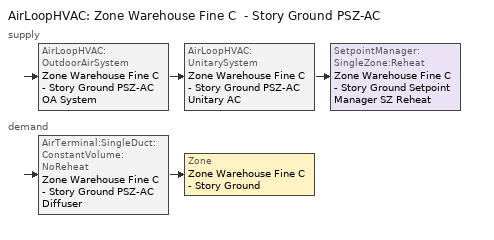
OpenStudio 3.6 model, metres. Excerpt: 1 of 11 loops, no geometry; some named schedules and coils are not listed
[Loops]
AirLoopHVAC 'Zone Warehouse Fine C  - Story Ground PSZ-AC'
 supply: AirLoopHVAC:OutdoorAirSystem 'Zone Warehouse Fine C  - Story Ground PSZ-AC OA System' > AirLoopHVAC:UnitarySystem 'Zone Warehouse Fine C  - Story Ground PSZ-AC Unitary AC' > SetpointManager:SingleZone:Reheat 'Zone Warehouse Fine C  - Story Ground Setpoint Manager SZ Reheat'
 demand: AirTerminal:SingleDuct:ConstantVolume:NoReheat 'Zone Warehouse Fine C  - Story Ground PSZ-AC Diffuser' > Zone 'Zone Warehouse Fine C  - Story Ground'
[Sizing:Zone]
Zone Warehouse Fine C  - Story Ground: Zone Cooling Design Supply Air Temperature Input Method=SupplyAirTemperature; Zone Cooling Design Supply Air Temperature {C}=12.7778; Zone Cooling Design Supply Air Temperature Difference {deltaC}=11.11; Zone Heating Design Supply Air Temperature Input Method=SupplyAirTemperature; Zone Heating Design Supply Air Temperature {C}=50; Zone Heating Design Supply Air Temperature Difference {deltaC}=11.11; Zone Cooling Design Supply Air Humidity Ratio {kg-H2O/kg-air}=0.0085; Zone Heating Design Supply Air Humidity Ratio {kg-H2O/kg-air}=0.008; Cooling Design Air Flow Method=DesignDay; Heating Design Air Flow Method=DesignDay; Account for Dedicated Outdoor Air System=No; Dedicated Outdoor Air System Control Strategy=NeutralSupplyAir; Dedicated Outdoor Air Low Setpoint Temperature for Design {C}=autosize; Dedicated Outdoor Air High Setpoint Temperature for Design {C}=autosize; Zone Load Sizing Method=Sensible Load Only No Latent Load; Zone Latent Cooling Design Supply Air Humidity Ratio Input Method=HumidityRatioDifference; Zone Cooling Design Supply Air Humidity Ratio Difference {kgWater/kgDryAir}=0.005; Zone Latent Heating Design Supply Air Humidity Ratio Input Method=HumidityRatioDifference; Zone Humidification Design Supply Air Humidity Ratio Difference {kgWater/kgDryAir}=0.005
[Zone equipment]
Zone Warehouse Fine C  - Story Ground: Zone Warehouse Fine C  - Story Ground PSZ-AC Diffuser
[AirLoopHVAC]
Zone Warehouse Fine C  - Story Ground PSZ-AC: Availability Schedule=Zone Warehouse Fine C  - Story Ground PSZ-AC Occ Sch; Design Supply Air Flow Rate {m3/s}=autosize; Design Return Air Flow Fraction of Supply Air Flow=1
[Sizing:System]
Zone Warehouse Fine C  - Story Ground PSZ-AC: Type of Load to Size On=Sensible; Design Outdoor Air Flow Rate {m3/s}=Autosize; Central Heating Maximum System Air Flow Ratio=1; Preheat Design Temperature {C}=7.22222; Preheat Design Humidity Ratio {kg-H2O/kg-Air}=0.008; Precool Design Temperature {C}=12.7778; Precool Design Humidity Ratio {kg-H2O/kg-Air}=0.008; Central Cooling Design Supply Air Temperature {C}=12.7778; Central Heating Design Supply Air Temperature {C}=50; Sizing Option=Coincident; 100% Outdoor Air in Cooling=No; 100% Outdoor Air in Heating=No; Central Cooling Design Supply Air Humidity Ratio {kg-H2O/kg-Air}=0.0085; Central Heating Design Supply Air Humidity Ratio {kg-H2O/kg-Air}=0.008; Cooling Design Air Flow Method=DesignDay; Heating Design Air Flow Method=DesignDay; System Outdoor Air Method=ZoneSum; Zone Maximum Outdoor Air Fraction=1; Cooling Supply Air Flow Rate Per Floor Area {m3/s-m2}=0.00996765; Cooling Fraction of Autosized Cooling Supply Air Flow Rate=1; Cooling Supply Air Flow Rate Per Unit Cooling Capacity {m3/s-W}=3.94755e-05; Heating Supply Air Flow Rate Per Floor Area {m3/s-m2}=0.00996765; Heating Fraction of Autosized Heating Supply Air Flow Rate=1; Heating Fraction of Autosized Cooling Supply Air Flow Rate=1; Heating Supply Air Flow Rate Per Unit Heating Capacity {m3/s-W}=3.15882e-05; Cooling Design Capacity Method=CoolingDesignCapacity; Cooling Design Capacity {W}=autosize; Cooling Design Capacity Per Floor Area {W/m2}=234.7; Fraction of Autosized Cooling Design Capacity=1; Heating Design Capacity Method=HeatingDesignCapacity; Heating Design Capacity {W}=autosize; Heating Design Capacity Per Floor Area {W/m2}=157; Fraction of Autosized Heating Design Capacity=1; Central Cooling Capacity Control Method=OnOff; Occupant Diversity=autosize
[SetpointManager:SingleZone:Reheat]
Zone Warehouse Fine C  - Story Ground Setpoint Manager SZ Reheat: Minimum Supply Air Temperature {C}=12.7778; Maximum Supply Air Temperature {C}=50; Control Zone=Zone Warehouse Fine C  - Story Ground; Setpoint Node or NodeList=Zone Warehouse Fine C  - Story Ground PSZ-AC Supply Outlet Node
[Coil:Heating:Electric]
Zone Warehouse Fine C  - Story Ground PSZ-AC Electric Backup Htg Coil: Availability Schedule=Always On Discrete; Efficiency=1
[Coil:Cooling:DX:SingleSpeed]
Zone Warehouse Fine C  - Story Ground PSZ-AC 1spd DX AC Clg Coil 26kBtu/hr 14.0SEER: Availability Schedule=Always On Discrete; Rated Total Cooling Capacity {W}=autosize; Rated Sensible Heat Ratio=autosize; Rated COP {W/W}=4.11713; Rated Air Flow Rate {m3/s}=autosize; Rated Evaporator Fan Power Per Volume Flow Rate 2017 {W/(m3/s)}=773.3; Rated Evaporator Fan Power Per Volume Flow Rate 2023 {W/(m3/s)}=934.4; Total Cooling Capacity Function of Temperature Curve=PSZ-AC_Unitary_PackagecoolCapFT; Total Cooling Capacity Function of Flow Fraction Curve=PSZ-AC_Unitary_PackagecoolFFF; Energy Input Ratio Function of Temperature Curve=PSZ-AC DX Unitary Package EIRFT; Energy Input Ratio Function of Flow Fraction Curve=PSZ-AC_Unitary_PackagecoolEIRFFF; Part Load Fraction Correlation Curve=PSZ-AC_Unitary_PackagecoolPLR; Minimum Outdoor Dry-Bulb Temperature for Compressor Operation {C}=-25; Nominal Time for Condensate Removal to Begin {s}=0; Ratio of Initial Moisture Evaporation Rate and Steady State Latent Capacity=0; Maximum Cycling Rate {cycles/hr}=0; Latent Capacity Time Constant {s}=0; Condenser Type=AirCooled; Evaporative Condenser Effectiveness=0.9; Evaporative Condenser Air Flow Rate {m3/s}=autosize; Evaporative Condenser Pump Rated Power Consumption {W}=autosize; Crankcase Heater Capacity {W}=0; Maximum Outdoor Dry-Bulb Temperature for Crankcase Heater Operation {C}=10; Basin Heater Capacity {W/K}=0; Basin Heater Setpoint Temperature {C}=2
[Fan:OnOff]
Zone Warehouse Fine C  - Story Ground PSZ-AC Fan: Availability Schedule=Always On Discrete; Fan Total Efficiency=0.55575; Pressure Rise {Pa}=622.722; Maximum Flow Rate {m3/s}=autosize; Motor Efficiency=0.855; Motor In Airstream Fraction=1; Fan Power Ratio Function of Speed Ratio Curve=Fan On Off Power Curve 4; Fan Efficiency Ratio Function of Speed Ratio Curve=Fan On Off Efficiency Curve 4
[AirLoopHVAC:UnitarySystem]
Zone Warehouse Fine C  - Story Ground PSZ-AC Unitary AC: Control Type=Load; Controlling Zone or Thermostat Location=Zone Warehouse Fine C  - Story Ground; Dehumidification Control Type=None; Availability Schedule=Outage Availability Schedule; Supply Fan=Zone Warehouse Fine C  - Story Ground PSZ-AC Fan; Fan Placement=DrawThrough; Supply Air Fan Operating Mode Schedule=Zone Warehouse Fine C  - Story Ground PSZ-AC Occ Sch; Heating Coil=Zone Warehouse Fine C  - Story Ground PSZ-AC Water Htg Coil; DX Heating Coil Sizing Ratio=1; Cooling Coil=Zone Warehouse Fine C  - Story Ground PSZ-AC 1spd DX AC Clg Coil 26kBtu/hr 14.0SEER; Use DOAS DX Cooling Coil=No; DOAS DX Cooling Coil Leaving Minimum Air Temperature {C}=2; Latent Load Control=SensibleOnlyLoadControl; Supplemental Heating Coil=Zone Warehouse Fine C  - Story Ground PSZ-AC Electric Backup Htg Coil; Supply Air Flow Rate During Cooling Operation {m3/s}=Autosize; Supply Air Flow Rate During Heating Operation {m3/s}=Autosize; Supply Air Flow Rate When No Cooling or Heating is Required {m3/s}=Autosize; Maximum Supply Air Temperature {C}=80; Maximum Outdoor Dry-Bulb Temperature for Supplemental Heater Operation {C}=21; Maximum Cycling Rate {cycles/hr}=2.5; Heat Pump Time Constant {s}=60; Fraction of On-Cycle Power Use=0.01; Heat Pump Fan Delay Time {s}=60; Ancilliary On-Cycle Electric Power {W}=0; Ancilliary Off-Cycle Electric Power {W}=0
[Controller:OutdoorAir]
Zone Warehouse Fine C  - Story Ground PSZ-AC OA System Controller: Minimum Outdoor Air Flow Rate {m3/s}=autosize; Maximum Outdoor Air Flow Rate {m3/s}=Autosize; Economizer Control Type=NoEconomizer; Economizer Control Action Type=ModulateFlow; Economizer Maximum Limit Dry-Bulb Temperature {C}=28; Economizer Maximum Limit Enthalpy {J/kg}=64000; Lockout Type=LockoutWithHeating; Minimum Limit Type=FixedMinimum; Minimum Outdoor Air Schedule=Zone Warehouse Fine C  - Story Ground PSZ-AC Occ Sch; Maximum Fraction of Outdoor Air Schedule=ZoneWarehouseFineCStoryGroundPSZACmaxOASch; Controller Mechanical Ventilation=Controller Mechanical Ventilation 5; High Humidity Control=No; Heat Recovery Bypass Control Type=BypassWhenWithinEconomizerLimits
[Controller:MechanicalVentilation]
Controller Mechanical Ventilation 5: Availability Schedule=Always On Discrete
[AirLoopHVAC:OutdoorAirSystem]
Zone Warehouse Fine C  - Story Ground PSZ-AC OA System: Controller=Zone Warehouse Fine C  - Story Ground PSZ-AC OA System Controller
[AirTerminal:SingleDuct:ConstantVolume:NoReheat]
Zone Warehouse Fine C  - Story Ground PSZ-AC Diffuser: Availability Schedule=Always On Discrete; Maximum Air Flow Rate {m3/s}=AutoSize
[Schedule:Constant]
Always On Discrete: Value=1
[Schedule:Ruleset]
Name | Default Day Schedule | Summer Design Day Schedule | Winter Design Day Schedule
Zone Warehouse Fine C  - Story Ground PSZ-AC Occ Sch | Zone Warehouse Fine C  - Story Ground PSZ-AC Occ Sch Default | Zone Warehouse Fine C  - Story Ground PSZ-AC Occ Sch Summer Design Day | Zone Warehouse Fine C  - Story Ground PSZ-AC Occ Sch Winter Design Day
ZoneWarehouseFineCStoryGroundPSZACmaxOASch | ZoneWarehouseFineCStoryGroundPSZACmaxOASchDefault
[Schedule:Day]
Zone Warehouse Fine C  - Story Ground PSZ-AC Occ Sch Default; Zone Warehouse Fine C  - Story Ground PSZ-AC Occ Sch Sunday: 24, 0, 0
Zone Warehouse Fine C  - Story Ground PSZ-AC Occ Sch Winter Design Day; Zone Warehouse Fine C  - Story Ground PSZ-AC Occ Sch Summer Design Day: 24, 0, 1
ZoneWarehouseFineCStoryGroundPSZACmaxOASchDefault: 24, 0, 0.7
Schedule Day 76: 1, 0, 0.7, 2, 0, 0.7, 3, 0, 0.7, 4, 0, 0.7, 5, 0, 0.7, 6, 0, 0.7, 7, 0, 0.7, 8, 0, 0.7, 9, 0, 0.7, 10, 0, 0, 11, 0, 0, 12, 0, 0, 13, 0, 0, 14, 0, 0, 15, 0, 0, 16, 0, 0, 17, 0, 0, 18, 0, 0, 19, 0, 0, 20, 0, 0, 21, 0, 0, 22, 0, 0, 23, 0, 0, 24, 0, 0
Schedule Day 77; Schedule Day 78; Schedule Day 79; Schedule Day 80; Schedule Day 81; Schedule Day 82; Schedule Day 156; Schedule Day 157; Schedule Day 158; Schedule Day 159; Schedule Day 160; Schedule Day 161; Schedule Day 162; Schedule Day 163: 1, 0, 0, 2, 0, 0, 3, 0, 0, 4, 0, 0, 5, 0, 0, 6, 0, 0, 7, 0, 0, 8, 0, 0, 9, 0, 0, 10, 0, 0, 11, 0, 0, 12, 0, 0, 13, 0, 0, 14, 0, 0, 15, 0, 0, 16, 0, 0, 17, 0, 0, 18, 0, 0, 19, 0, 0, 20, 0, 0, 21, 0, 0, 22, 0, 0, 23, 0, 0, 24, 0, 0
Schedule Day 83: 1, 0, 0.7, 2, 0, 0.7, 3, 0, 0.7, 4, 0, 0.7, 5, 0, 0.7, 6, 0, 0.7, 7, 0, 0.7, 8, 0, 0.7, 9, 0, 0.7, 10, 0, 0.7, 11, 0, 0.7, 12, 0, 0.7, 13, 0, 0.7, 14, 0, 0.7, 15, 0, 0.7, 16, 0, 0.7, 17, 0, 0.7, 18, 0, 0.7, 19, 0, 0.7, 20, 0, 0.7, 21, 0, 0.7, 22, 0, 0.7, 23, 0, 0.7, 24, 0, 0.7
[Schedule:Rule] Apply Sunday=Yes; Apply Monday=Yes; Apply Tuesday=Yes; Apply Wednesday=Yes; Apply Friday=Yes; Apply Saturday=Yes; Date Specification Type=DateRange
Name | Schedule Ruleset | Rule Order | Day Schedule | Start Month | Start Day | End Month | End Day | Apply Thursday
Zone Warehouse Fine C  - Story Ground PSZ-AC Occ Sch Sunday Rule | Zone Warehouse Fine C  - Story Ground PSZ-AC Occ Sch | 8 | Zone Warehouse Fine C  - Story Ground PSZ-AC Occ Sch Sunday | 1 | 1 | 12 | 31
ZoneWarehouseFineCStoryGroundPSZACmaxOASch Outage Day 174 | ZoneWarehouseFineCStoryGroundPSZACmaxOASch | 7 | Schedule Day 76 | 6 | 23 | 6 | 23 | Yes
ZoneWarehouseFineCStoryGroundPSZACmaxOASch Outage Day 175 | ZoneWarehouseFineCStoryGroundPSZACmaxOASch | 6 | Schedule Day 77 | 6 | 24 | 6 | 24 | Yes
ZoneWarehouseFineCStoryGroundPSZACmaxOASch Outage Day 176 | ZoneWarehouseFineCStoryGroundPSZACmaxOASch | 5 | Schedule Day 78 | 6 | 25 | 6 | 25 | Yes
ZoneWarehouseFineCStoryGroundPSZACmaxOASch Outage Day 177 | ZoneWarehouseFineCStoryGroundPSZACmaxOASch | 4 | Schedule Day 79 | 6 | 26 | 6 | 26 | Yes
ZoneWarehouseFineCStoryGroundPSZACmaxOASch Outage Day 178 | ZoneWarehouseFineCStoryGroundPSZACmaxOASch | 3 | Schedule Day 80 | 6 | 27 | 6 | 27 | Yes
ZoneWarehouseFineCStoryGroundPSZACmaxOASch Outage Day 179 | ZoneWarehouseFineCStoryGroundPSZACmaxOASch | 2 | Schedule Day 81 | 6 | 28 | 6 | 28 | Yes
ZoneWarehouseFineCStoryGroundPSZACmaxOASch Outage Day 180 | ZoneWarehouseFineCStoryGroundPSZACmaxOASch | 1 | Schedule Day 82 | 6 | 29 | 6 | 29 | Yes
ZoneWarehouseFineCStoryGroundPSZACmaxOASch Outage Day 181 | ZoneWarehouseFineCStoryGroundPSZACmaxOASch | 0 | Schedule Day 83 | 6 | 30 | 6 | 30 | Yes
Zone Warehouse Fine C  - Story Ground PSZ-AC Occ Sch Outage Day 174 | Zone Warehouse Fine C  - Story Ground PSZ-AC Occ Sch | 7 | Schedule Day 156 | 6 | 23 | 6 | 23 | Yes
Zone Warehouse Fine C  - Story Ground PSZ-AC Occ Sch Outage Day 175 | Zone Warehouse Fine C  - Story Ground PSZ-AC Occ Sch | 6 | Schedule Day 157 | 6 | 24 | 6 | 24 | Yes
Zone Warehouse Fine C  - Story Ground PSZ-AC Occ Sch Outage Day 176 | Zone Warehouse Fine C  - Story Ground PSZ-AC Occ Sch | 5 | Schedule Day 158 | 6 | 25 | 6 | 25 | Yes
Zone Warehouse Fine C  - Story Ground PSZ-AC Occ Sch Outage Day 177 | Zone Warehouse Fine C  - Story Ground PSZ-AC Occ Sch | 4 | Schedule Day 159 | 6 | 26 | 6 | 26 | Yes
Zone Warehouse Fine C  - Story Ground PSZ-AC Occ Sch Outage Day 178 | Zone Warehouse Fine C  - Story Ground PSZ-AC Occ Sch | 3 | Schedule Day 160 | 6 | 27 | 6 | 27 | Yes
Zone Warehouse Fine C  - Story Ground PSZ-AC Occ Sch Outage Day 179 | Zone Warehouse Fine C  - Story Ground PSZ-AC Occ Sch | 2 | Schedule Day 161 | 6 | 28 | 6 | 28 | Yes
Zone Warehouse Fine C  - Story Ground PSZ-AC Occ Sch Outage Day 180 | Zone Warehouse Fine C  - Story Ground PSZ-AC Occ Sch | 1 | Schedule Day 162 | 6 | 29 | 6 | 29 | Yes
Zone Warehouse Fine C  - Story Ground PSZ-AC Occ Sch Outage Day 181 | Zone Warehouse Fine C  - Story Ground PSZ-AC Occ Sch | 0 | Schedule Day 163 | 6 | 30 | 6 | 30 | Yes
[Curve:Exponent]
Fan On Off Power Curve 4: Coefficient1 Constant=1; Coefficient2 Constant=0; Coefficient3 Constant=0; Minimum Value of x=0; Maximum Value of x=1
[Curve:Cubic]
Fan On Off Efficiency Curve 4: Coefficient1 Constant=1; Coefficient2 x=0; Coefficient3 x**2=0; Coefficient4 x**3=0; Minimum Value of x=0; Maximum Value of x=1
[Curve:Biquadratic] Minimum Value of x=12.77778; Maximum Value of x=23.88889; Minimum Value of y=21.11111; Maximum Value of y=46.11111
Name | Coefficient1 Constant | Coefficient2 x | Coefficient3 x**2 | Coefficient4 y | Coefficient5 y**2 | Coefficient6 x*y
PSZ-AC_Unitary_PackagecoolCapFT | 0.766956 | 0.0107756 | -4.14703e-05 | 0.00134961 | -0.000261144 | 0.000457488
PSZ-AC DX Unitary Package EIRFT | 0.297145 | 0.0430933 | -0.000748766 | 0.00597727 | 0.000482112 | -0.000956448
[Curve:Quadratic]
Name | Coefficient1 Constant | Coefficient2 x | Coefficient3 x**2 | Minimum Value of x | Maximum Value of x
PSZ-AC_Unitary_PackagecoolFFF | 0.8 | 0.2 | 0 | 0.5 | 1.5
PSZ-AC_Unitary_PackagecoolEIRFFF | 1.156 | -0.1816 | 0.0256 | 0.5 | 1.5
PSZ-AC_Unitary_PackagecoolPLR | 0.75 | 0.25 | 0 | 0 | 1
